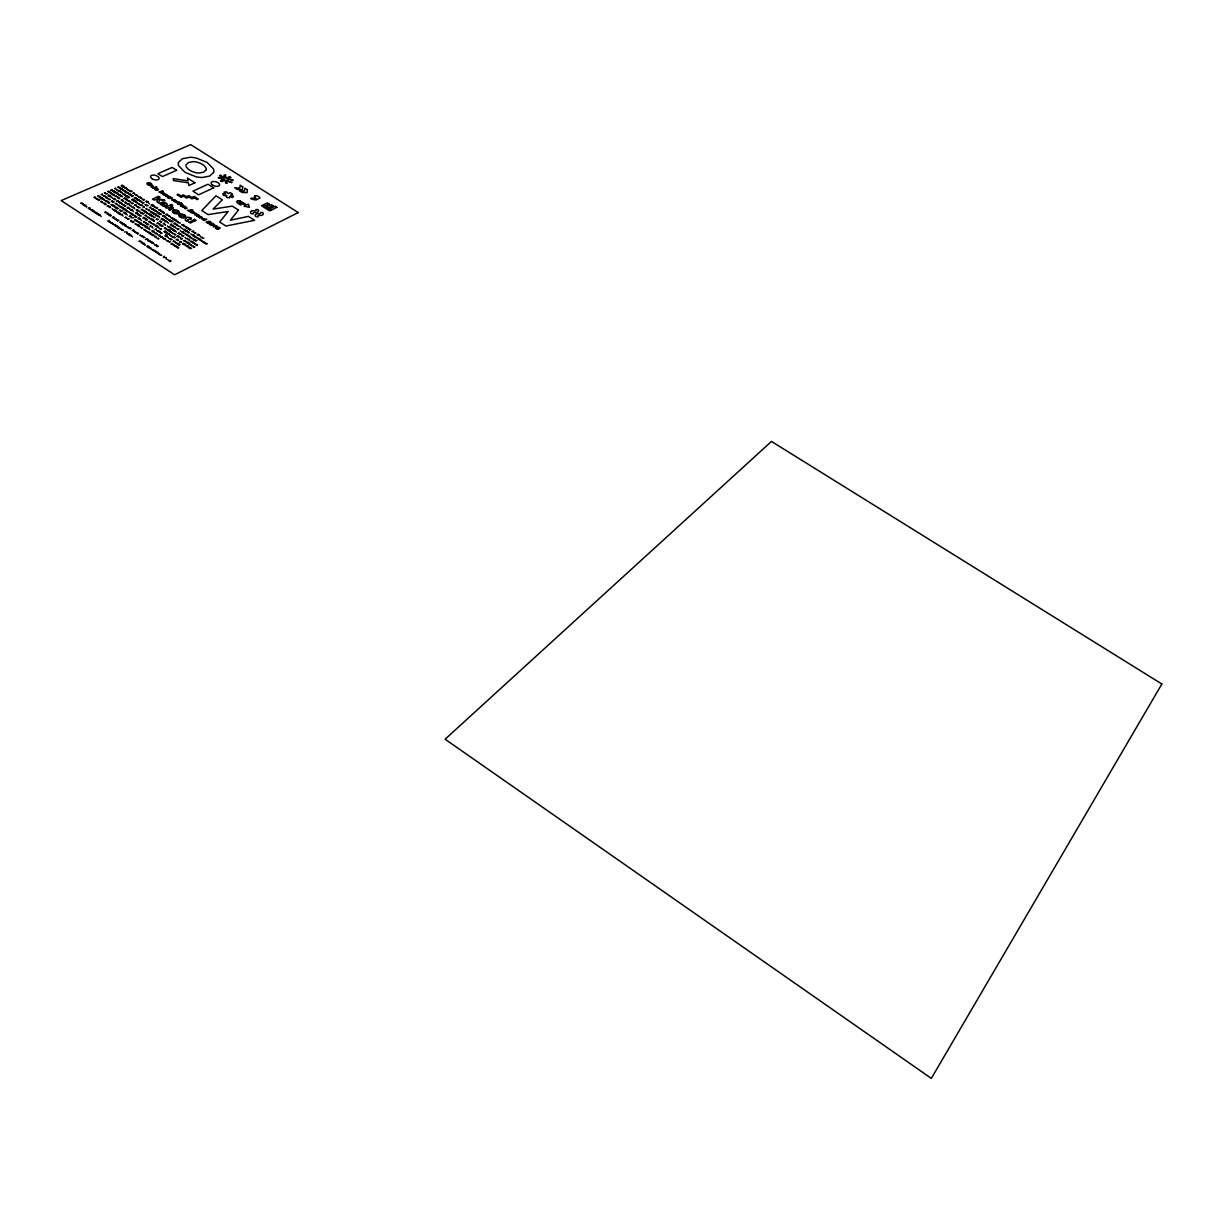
<?xml version="1.0" encoding="UTF-8"?>
<svg xmlns="http://www.w3.org/2000/svg" width="1223" height="1223" viewBox="0 0 1223 1223"><rect width="100%" height="100%" fill="white"/><g stroke="black" fill="none" stroke-linecap="round" stroke-linejoin="round"><path stroke-width="1.5" d="M165.212 232.523L164.524 231.453L166.527 231.774M132.818 200.557L132.145 199.517L134.133 199.853L132.925 199.639M122.315 186.569L121.673 185.544L123.645 185.865M114.182 210.539L114.35 209.5M171.465 243.591L172.458 244.233M179.032 245.196L179.964 244.646L179.169 244.539M169.997 261.646L170.945 261.095L170.15 260.973M151.851 231.132L152.982 231.59M151.209 233.731L150.276 233.119M112.21 194.105L113.189 194.732M97.748 199.425L98.711 200.068M113.097 217.984L114.06 217.465L113.265 217.342M210.769 224.436L213.138 224.222M89.05 208.843L90.028 208.323L89.218 208.2M164.708 193.784L162.904 192.133L160.794 193.081L163.607 193.081L162.414 194.136L163.102 194.579L164.432 193.968M174.476 245.166L172.993 244.753L174.155 245.334M123.477 201.015L121.994 200.603L123.141 201.168M175.837 223.947L174.889 223.32M149.848 233.287L150.918 233.899M129.821 235.015L130.815 235.657M139.453 200.45L138.428 199.853M123.538 224.283L124.471 224.956M147.372 224.665L147.861 223.84M128.277 197.637L128.782 196.842M117.072 208.705L117.591 207.895M176.8 201.535L176.616 200.908A2.37 1.223 15.2 0 0 176.112 200.557L174.537 200.22L176.036 201.061M192.011 238.103L190.574 237.659L191.736 238.225M182.915 225.659L183.633 224.558L181.554 224.787M167.78 218.81L166.343 218.397L167.52 218.932M153.808 249.92L153.272 250.746L154.801 250.562M172.703 217.969L172.183 218.749L173.666 218.581M156.07 232.874L155.535 233.669L157.048 233.501M157.905 215.661L157.37 216.44L158.868 216.272M187.165 246.327L188.235 246.954M152.692 212.298L152.156 213.062L153.655 212.909M182.762 243.469L183.756 244.111M181.784 231.804L182.777 232.446M181.738 235.443L182.731 236.07M131.09 209.683L129.638 209.271L130.815 209.806M140.645 197.285L140.11 198.05L141.608 197.912M133.093 206.901L132.543 207.681L134.056 207.528M129.546 190.528L128.125 190.115L129.286 190.65M129.409 200.878L128.858 201.642L130.372 201.489M114.824 224.497L114.259 225.292L115.788 225.124M153.242 231.453L152.34 230.795M118.86 205.021L118.31 205.8L119.823 205.647M147.586 239.57L146.577 238.974M144.757 218.214L145.889 218.489M186.936 208.063L185.101 206.381L183.007 207.36L185.82 207.344L184.658 208.414L185.346 208.858L186.66 208.246M127.803 196.613L126.902 195.97M99.002 199.945L98.1 199.288M124.394 198.34L125.434 198.936M145.797 218.672L143.947 218.642L144.757 218.321M167.857 195.802L166.038 194.151L163.928 195.099L166.741 195.099L165.564 196.154L166.252 196.597L167.582 195.986M111.431 189.947L112.47 190.543M155.825 207.665L156.972 208.185L155.825 207.665A6.161 3.18 15 0 1 156.192 207.482L157.553 207.803M199.762 216.349L199.502 215.569A2.37 1.223 15.6 0 0 199.104 215.309L197.453 215.003L199.028 215.829M191.552 245.089L190.054 244.722L191.231 245.257M186.737 245.67L185.254 245.257L186.416 245.838M173.834 240.686L173.177 241.405L175.393 241.695M184.474 225.567L183.832 226.255L186.018 226.561M160.014 254.308L158.501 253.895L159.693 254.491M172.458 232.722L170.975 232.324L172.137 232.89M150.597 225.613L149.925 226.316L152.141 226.607M184.077 243.943L183.098 243.316M188.48 246.801L187.364 246.22M144.146 221.424L143.473 222.127L145.69 222.418M181.814 238.791L180.851 238.164M183.083 232.278L182.196 231.636M128.277 233.624L126.779 233.211L127.941 233.792M151.805 212.053L150.337 211.64L151.484 212.221M178.359 229.221L177.411 228.609M138.658 206.855L137.985 207.543L140.186 207.849M147.998 213.23L146.531 212.833L147.677 213.398M175.118 230.78L174.094 230.184M171.862 228.67L170.838 228.074M146.439 204.96L144.956 204.593L146.118 205.112M164.295 256.28L163.316 257.289L166.328 257.61M127.513 218.397L126.015 218.03L127.192 218.565M170.624 224.589L171.617 225.231M162.873 237.629L161.91 237.002M127.712 211.105L126.214 210.692L127.375 211.258M169.859 220.446L170.838 221.088M160.962 214.346L159.938 213.75M161.619 218.764L162.598 219.391M146.607 227.447L147.586 228.089M180.866 203.186L181.967 203.339M123.722 193.891L122.254 193.494L123.385 194.06M157.905 222.51L156.926 223.473L159.892 223.794M146.271 212.114L145.323 211.503M105.912 193.295L104.414 192.928L105.591 193.463M135.08 216.257L136.059 216.899M136.793 210.004L137.771 210.631M125.373 225.475L126.305 226.163M116.919 220.048L117.912 220.69M181.906 203.492L180.882 203.201M126.565 196.108L127.528 196.735M119.64 213.582L120.557 214.254M105.79 211.61L104.765 212.573L107.777 212.894M105.484 197.071L106.462 197.698M182.365 228.349L183.098 229.144M157.14 234.097L157.905 234.908M139.758 211.747L140.507 212.542M107.471 198.172L108.205 198.952M102.319 194.824L103.053 195.619M139.422 226.041L138.627 226.423M194.319 232.309L192.898 231.866L194.044 232.431M145.292 244.783L143.825 244.325L145.017 244.921M110.911 215.691L110.131 216.058M171.786 217.77L170.364 217.327L171.51 217.893M190.146 229.618L189.244 228.976M192.271 234.923L193.249 235.565M180.515 238.317L181.493 238.959M146.76 230.964L145.308 230.52L146.485 231.101M188.908 229.114L189.886 229.756M187.868 232.08L188.846 232.706M173.819 230.306L174.813 230.948M177.075 228.747L178.054 229.389M171.113 220.966L170.135 220.323M171.877 225.093L170.899 224.466M170.563 228.197L171.556 228.839M121.215 229.068L119.732 228.67L120.924 229.205M140.156 204.577L138.749 204.103L139.881 204.715M146.225 239.127L147.295 239.739M131.09 235.535L130.173 234.862M159.663 213.872L160.641 214.499M120.985 210.509L119.533 210.142L120.71 210.631M128.476 200.679L127.054 200.236L128.201 200.801M138.031 210.509L137.068 209.882M126.581 226.026L125.602 225.384M118.845 194.442L117.423 193.998L118.57 194.564M118.188 220.568L117.209 219.926M144.971 211.64L146.026 212.252M120.848 214.132L119.869 213.49M138.153 199.976L139.208 200.587M125.648 198.829L124.67 198.202M121.092 188.953L122.055 189.58M112.669 190.452L111.843 189.794M147.738 240.365L148.426 240.411A3.088 1.636 14.7 0 0 148.946 240.686M184.979 237.338L185.728 238.164M168.162 237.537L168.942 238.347M165.885 239.784L166.649 240.595M180.255 230.627L180.989 231.422M154.037 244.034L154.817 244.86M180.668 227.249L181.401 228.059M115.482 225.903L116.216 225.995A3.103 1.636 14.3 0 0 116.689 226.224L116.72 226.24M156.131 237.186L156.896 237.996M158.822 227.768L159.571 228.579M156.147 229.741L156.911 230.551M126.535 214.239L127.284 215.034M202.483 241.283L201.107 240.809L202.269 241.374M176.647 242.98L175.286 242.46L176.433 243.071M152.753 249.721L151.377 249.202L152.539 249.828M170.914 235.55L169.554 235.03L170.7 235.642M172.611 236.651L171.251 236.131L172.397 236.742M193.463 235.458L192.668 234.755M102.319 202.208L103.053 203.018M172.672 244.141L171.877 243.423M115.818 188.984L116.521 189.764M160.977 236.543L159.617 236.024L160.763 236.635M178.344 225.689L176.968 225.215L178.13 225.781M182.946 235.978L182.013 235.305M189.061 232.615L188.128 231.942M178.573 222.219L177.197 221.776L178.359 222.311M126.03 213.704L125.296 214.04M165.548 224.726L164.157 224.283L165.334 224.818M151.453 186.37L150.949 186.813A2.079 1.055 14.9 0 0 151.316 187.058L152.967 187.257L152.478 186.278M141.272 235.657L139.865 235.168L141.042 235.749M151.392 222.907L150.032 222.387L151.178 222.999M161.619 237.124L162.552 237.797M164.279 213.001L162.888 212.557L164.065 213.092M135.799 232.095L134.392 231.606L135.57 232.187M174.599 223.442L175.531 224.099M128.277 227.203L126.871 226.759L128.063 227.295M136.349 224.268L134.958 223.794L136.12 224.359M162.812 219.299L161.879 218.642M147.815 227.998L146.882 227.325M177.61 203.171L179.674 202.208L177.411 201.994L177.32 203.721M113.77 224.298L112.394 223.778L113.54 224.39M138.428 203.538L137.052 203.064L138.199 203.629M137.679 206.687L136.303 206.213L137.45 206.779M136.288 216.807L135.356 216.135M124.685 224.864L123.905 224.145M122.713 204.333L121.352 203.844L122.499 204.409M121.062 206.932L119.655 206.488L120.832 207.023M126.168 195.619L124.822 195.099L125.938 195.711M127.88 189.519L126.55 189.015L127.666 189.611M105.759 200.694L104.383 200.205L105.53 200.786M91.389 209.699L89.998 209.225L91.159 209.79M86.818 206.718L85.457 206.198L86.588 206.809M106.676 197.606L105.774 196.949M113.403 194.64L112.638 193.953M104.077 199.594L103.236 198.921M122.269 189.504L121.429 188.816M141.272 242.643L142.189 243.209M102.304 198.447L101.54 197.759M102.931 199.028L103.848 199.685M101.173 197.881L102.075 198.539M204.409 242.964L204.99 243.01A3.042 1.605 15.7 0 0 205.571 243.301M193.234 243.071L193.937 243.178A3.058 1.605 15.5 0 0 194.411 243.408M188.678 247.505L189.32 247.581A3.073 1.62 15.4 0 0 189.855 247.856M193.968 239.876L194.656 239.968A3.042 1.605 15.5 0 0 195.13 240.212M167.796 259.582L168.56 260.407M179.766 241.741L180.469 241.833A3.058 1.62 15.3 0 0 180.943 242.078M174.614 245.838L175.21 245.884A3.073 1.636 15.2 0 0 175.791 246.175L175.822 246.19M186.752 235.213L187.394 235.29A3.042 1.605 15.4 0 0 187.914 235.55M200.068 236.131L200.801 236.941M176.938 236.207L177.641 236.314A3.058 1.605 15.2 0 0 178.115 236.543M185.85 227.356L186.446 227.402A3.027 1.575 15.4 0 0 187.012 227.692M178.191 233.333L178.879 233.44A3.042 1.605 15.3 0 0 179.353 233.669M190.773 233.776L191.507 234.571M172.03 229.358L172.672 229.435A3.042 1.59 15.2 0 0 173.207 229.695M165.992 232.813L166.588 232.859A3.058 1.605 15.1 0 0 167.169 233.15M157.553 231.04L158.241 231.132A3.073 1.605 14.9 0 0 158.715 231.376M151.346 234.464L152.049 234.571A3.073 1.62 14.8 0 0 152.523 234.801L152.554 234.816M172.076 225.72L172.703 225.796A3.042 1.59 15.2 0 0 173.238 226.056M175.638 231.3L176.372 232.11M82.904 204.593L83.821 205.143M173.421 219.33L174.002 219.376A3.027 1.575 15.2 0 0 174.583 219.666M163.179 219.972L163.867 220.064A3.042 1.59 15.1 0 0 164.341 220.308M144.559 226.331L145.155 226.377A3.073 1.605 14.7 0 0 145.736 226.668M167.658 222.479L168.392 223.289M140.186 223.488L140.783 223.534A3.073 1.605 14.7 0 0 141.364 223.824M145.445 223.198L146.103 223.259A3.058 1.605 14.8 0 0 146.622 223.534M131.702 236.054L132.466 236.865M152.248 227.218L153.013 228.028M153.395 213.643L154.083 213.75A3.042 1.575 14.9 0 0 154.557 213.979M150.398 215.37L151.102 215.462A3.042 1.575 14.9 0 0 151.576 215.707M139.881 226.622L140.63 227.432M158.944 216.853L159.678 217.663M138.123 214.759L138.734 214.805A3.058 1.59 14.7 0 0 139.3 215.095M141.104 213.001L141.746 213.077A3.042 1.59 14.7 0 0 142.265 213.337M152.187 209.24L152.829 209.316A3.027 1.575 14.9 0 0 153.349 209.576M140.828 219.804L141.593 220.614M150.765 207.941L151.484 208.736M139.575 201.092L140.217 201.168A3.027 1.559 14.7 0 0 140.706 201.413M148.656 202.972L149.374 203.767M133.582 200.847L134.285 200.954A3.027 1.559 14.6 0 0 134.744 201.184M115.038 210.876L115.742 210.983A3.073 1.59 14.3 0 0 116.216 211.212M134.133 208.109L134.882 208.904M122.361 215.233L123.11 216.043M113.418 206.106L114.014 206.152A3.073 1.59 14.3 0 0 114.595 206.442M124.7 202.391L125.403 202.483A3.042 1.575 14.5 0 0 125.862 202.728M130.983 206.076L131.732 206.87M83.5 204.348L84.387 204.7M107.303 205.846L107.96 205.923A3.073 1.59 14.2 0 0 108.48 206.183M116.858 200.969L117.469 201.015A3.058 1.575 14.4 0 0 118.035 201.306M130.433 195.191L131.029 195.252A3.027 1.559 14.6 0 0 131.564 195.527M112.134 208.598L112.883 209.393M137.572 195.818L138.291 196.613M125.098 191.751L125.694 191.797A3.027 1.544 14.5 0 0 126.229 192.072M116.751 204.18L117.5 204.975M103.68 196.093L104.322 196.169A3.058 1.575 14.2 0 0 104.842 196.429M113.663 191.598L114.259 191.644A3.042 1.559 14.3 0 0 114.794 191.919M123.095 186.859L123.783 186.951A3.012 1.544 14.5 0 0 124.211 187.18M94.171 197.316L94.874 197.423A3.073 1.59 14 0 0 95.348 197.652M111.752 197.27L112.485 198.065M114.136 195.16L114.87 195.955M190.36 248.819L191.766 248.116M196.857 245.624L197.637 245.074L196.628 244.738M169.141 261.095L170.578 260.377M206.076 244.248L207.467 243.576M193.265 243.301L194.686 243.362L193.983 242.796M191.644 245.945L193.341 245.991M194.916 244.371L195.909 243.881M190.131 247.795L188.709 247.749M195.97 245.059L196.964 244.569M202.59 242.001L203.584 241.527M184.214 244.845L185.621 244.141M190.895 241.772L191.889 241.283M188.021 243.606L189.427 242.918M193.983 240.105L195.405 240.151M201.459 237.629L202.437 237.14M189.03 244.248L190.039 243.759M192.301 242.536L193.54 241.925M195.634 241.16L197.025 240.488M199.12 239.616L200.358 239.005M202.514 238.302L203.966 238.133M186.783 246.511L188.204 245.808M200.037 240.35L201.031 239.861M184.245 241.16L185.865 241.13M178.176 244.646L179.598 243.958M188.266 239.922L189.504 239.326M194.64 236.865L195.634 236.375M197.958 235.382L199.349 234.694M192.164 238.913L193.83 238.959M160.06 255.164L161.772 255.21M176.234 247.107L177.656 246.419M186.003 242.292L187.012 241.802M184.398 243.82L182.319 244.034M187.012 242.949L188.418 242.261M181.142 239.142L182.548 238.454M194.472 233.119L195.466 232.645M173.1 243.927L170.975 244.126M188.541 236.436L189.779 235.84M156.437 252.657L157.721 252.03M186.309 238.806L187.318 238.332M189.504 237.201L190.498 236.727M192.898 235.749L194.289 235.061M157.461 253.467L158.501 252.978M176.892 243.805L177.916 243.316M183.435 240.625L185.055 240.61M179.796 241.971L181.218 242.016M197.056 234.648L198.279 234.036M178.558 237.476L179.567 236.987M189.473 232.416L187.348 232.538M191.736 231.361L193.402 230.857M169.217 242.414L170.486 241.802M182.38 236.268L183.786 235.58M176.143 239.601L177.152 239.112M186.783 235.443L188.189 235.489M148.472 247.612L149.237 247.245M185.009 230.658L186.003 230.169M149.374 248.208L150.414 247.703M179.628 233.624L178.191 233.547M155.428 245.563L156.452 245.059M182.426 232.63L183.832 231.942M169.554 239.035L170.563 238.561M172.978 237.4L174.232 236.803M185.865 231.208L186.859 230.734M150.276 248.789L151.041 248.422M179.796 234.602L180.805 234.113M189.534 229.939L190.926 229.267M167.215 241.252L168.224 240.763M170.608 239.739L171.617 239.249M174.293 237.95L175.348 237.445M176.938 236.421L178.39 236.498M183.526 233.303L185.162 233.257M151.866 243.239L152.89 242.735M165.992 236.742L167.413 236.054M172.55 233.578L174.232 233.608M162.965 238.5L164.616 238.485M146.668 246.434L148.121 245.731M163.79 239.035L165.411 239.005M204.944 219.345L206.809 219.223L204.134 220.507M147.586 247.031L148.625 246.542M183.74 229.832L184.734 229.358M187.516 228.64L188.51 228.166M178.527 226.469L180.194 226.484M198.539 216.96L199.563 216.471M142.739 243.866L144.192 243.178M168.896 231.223L170.318 230.536M172.061 229.588L173.483 229.634M149.435 241.665L150.475 241.16M165.992 233.012L167.444 233.089M169.905 231.866L170.914 231.392M160.763 237.522L162.2 236.834M167.612 234.082L169.034 233.394M177.702 229.572L179.108 228.9M150.903 242.46L152.187 241.833M164.769 235.947L166.206 235.259M175.439 230.658L173.345 230.826M151.362 234.694L152.799 234.755L152.095 234.189M168.621 227.371L169.63 226.882M159.219 232.339L160.228 231.85M178.818 223.029L180.469 223.045M152.967 235.733L153.991 235.259M173.513 225.995L172.061 225.919M175.944 224.787L176.938 224.313M145.415 239.494L146.974 238.959M160.442 233.134L161.451 232.645M166.894 229.924L167.903 229.435M163.974 231.713L165.395 231.04M154.786 236.926L155.81 236.436M167.903 230.566L169.309 229.893M172.183 228.548L170.089 228.716M158.501 235.596L159.938 234.923M152.615 231.774L154.052 231.101M142.449 235.932L141.654 236.559L143.336 236.513M149.053 233.654L150.505 232.966M176.143 221.302L177.136 220.828M170.242 224.757L171.663 224.084M143.351 237.69L144.375 237.201M164.325 228.258L165.334 227.784M173.773 223.824L175.179 223.152M159.005 231.315L157.538 231.239M165.136 228.793L166.756 228.777M165.579 221.745L167.199 221.73M168.698 220.125L169.707 219.651M159.235 224.956L160.244 224.482M156.208 226.683L157.217 226.209M163.194 223.702L164.448 223.121M146.928 231.82L148.595 231.82M160.412 225.567L161.665 224.971M157.477 227.509L158.501 227.035M171.48 220.797L169.386 220.966M147.754 232.355L149.389 232.339M154.801 229.481L156.238 228.808M161.314 226.301L162.735 225.643M171.296 221.791L172.703 221.134M175.195 220.537L176.433 219.957M151.744 223.748L153.379 223.717M163.225 219.116L161.146 219.269M146.21 227.616L147.662 226.943M159.372 221.378L160.381 220.904M136.013 232.92L137.052 232.431M153.349 224.833L154.373 224.359M131.472 235.366L129.302 235.519M163.225 220.216L164.616 220.247M136.838 233.44L138.489 233.425M148.014 228.793L149.451 228.105M137.664 233.99L138.428 233.624M164.769 221.225L165.778 220.752M155.29 225.949L156.559 225.353M131.992 230.306L133.72 229.786M142.755 225.368L143.779 224.894M145.445 223.396L146.898 223.473M165.686 214.545L167.092 213.903M156.116 219.269L157.125 218.795M163.286 216.624L164.708 215.967M166.725 215.217L168.392 215.248M133.093 231.009L134.133 230.52M157.232 219.85L158.486 219.253M141.195 228.089L142.22 227.616M128.4 234.526L129.455 234.036M146.011 226.607L144.559 226.53M165.074 217.77L166.068 217.312M168.529 216.379L169.523 215.921M156.116 215.615L157.125 215.156M136.747 225.047L138.031 224.451M149.512 218.611L151.178 218.611M161.283 214.224L159.189 214.377M129.959 228.823L131.258 228.212M153.976 217.74L155.245 217.159M124.394 231.911L127.085 232.018M137.74 225.858L139.193 225.17M151.102 219.697L152.523 219.024M141.837 224.787L142.877 224.298M152.263 220.308L153.532 219.712M162.399 215.905L163.653 215.309M149.466 214.82L150.735 214.239M142.816 218.015L143.595 217.266M136.701 221.439L137.725 220.966M156.85 212.466L157.843 211.992M153.41 213.872L154.832 213.933M150.429 215.584L151.851 215.645L151.148 215.095M121.367 229.939L123.08 229.955M157.736 213.031L158.745 212.573M155.153 214.866L156.422 214.27M122.254 230.505L123.019 230.153M152.004 216.609L153.013 216.15M161.849 212.068L163.255 211.426M128.507 228.028L129.546 227.539M139.346 223.014L140.63 222.418M171.006 208.292L168.545 209.439L169.936 210.325L173.299 208.369A2.14 1.101 15.2 0 0 173.085 207.696L172.367 207.084A2.461 1.269 15.2 0 0 170.517 206.397L172.856 205.326L171.48 204.44L165.243 207.314L166.634 208.216L170.792 207.222M139.682 215.982L141.364 215.997M153.624 209.53L152.202 209.469M122.667 224.68L124.135 223.992M153.823 210.509L154.832 210.05M137.817 218.306L139.101 217.725M148.09 214.071L149.099 213.612M131.687 221.913L133.139 221.241M144.956 215.707L145.965 215.248M155.046 211.289L156.04 210.83M118.463 228.258L119.716 227.677M138.719 219.039L140.156 218.382M175.531 202.192L176.555 201.703M124.517 225.873L125.984 225.2M132.696 222.571L134.148 221.898M136.089 220.752L136.854 220.4M136.273 213.765L137.71 213.108M142.938 210.753L144.559 210.738M133.093 215.386L134.775 215.416M131.503 216.471L129.195 216.502L130.311 215.691M146.607 209.485L148.289 209.515M127.635 219.284L128.675 218.81M131.014 217.755L133.689 217.877M144.176 211.992L145.613 211.334M154.45 207.298L155.245 206.58M121.383 223.075L122.162 222.724M148.411 210.646L149.42 210.173M138.168 215.003L139.575 215.034M136.716 216.609L134.591 216.777M116.98 226.179L115.497 226.102M121.994 223.778L123.034 223.289M142.862 214.208L144.131 213.628M115.849 219.773L116.613 219.421M146.47 205.754L147.479 205.296M110.467 222.815L112.18 222.846M138.413 210.356L136.319 210.539M111.339 223.396L112.119 223.029M141.241 209.653L142.25 209.179M117.53 220.874L119.013 220.201M124.822 217.449L125.908 216.96M138.214 211.35L139.697 211.182M135.371 213.031L136.655 212.45M132.145 214.774L133.169 214.3M142.128 210.234L143.764 210.203M145.629 208.843L146.638 208.384M149.435 207.681L150.857 207.023M123.462 212.71L124.761 212.114M146.561 202.208L147.983 201.566M140.446 205.342L141.715 204.776M107.731 221.042L109.214 220.369M121.016 214.973L122.468 214.315M124.41 213.475L125.862 212.802M127.819 211.976L129.516 212.007M131.167 210.463L132.191 209.989M113.922 218.52L114.962 218.046M141.746 205.877L142.801 205.403M108.74 221.699L110.452 221.715M114.962 219.207L116.674 219.238M109.611 222.265L110.391 221.913M129.623 213.138L130.662 212.68M109.244 215.477L110.712 214.805M116.628 212.129L118.279 212.099M127.039 207.788L128.063 207.314M139.59 201.321L140.997 201.382M124.242 209.515L125.541 208.934M117.439 212.649L119.09 212.649M121.092 211.304L122.804 210.815M127.849 208.307L129.485 208.292M134.469 205.265L135.891 204.623M118.249 213.184L119.028 212.833M125.143 210.234L126.183 209.775M118.784 213.964L120.236 213.306M145.675 201.489L146.928 200.924M142.877 203.293L144.131 202.728M112.256 217.434L113.724 216.777M136.854 199.548L137.649 198.997L136.043 199.028M127.834 204.638L129.286 203.981M133.597 201.076L135.019 201.138M137.373 200.312L138.795 199.67M107.165 214.132L108.22 213.658M121.276 207.727L122.728 207.069M135.172 202.085L136.594 201.443M108.343 214.744L109.642 214.147M122.438 208.185L123.217 207.849M123.049 208.873L124.073 208.414M129.653 205.8L130.678 205.342M96.846 213.628L97.626 213.276M120.053 203.263L121.092 202.789M97.443 214.331L98.497 213.857M134.27 197.881L135.279 197.423M98.329 214.912L99.384 214.438M115.008 207.36L116.705 207.39M131.595 199.777L133.017 199.135M126.152 202.666L124.746 202.636M135.249 198.508L136.257 198.065M138.918 197.27L139.926 196.811M99.201 215.477L99.996 215.126M115.879 207.925L116.644 207.574M93.208 211.564L94.003 211.227M123.599 198.676L125.036 198.034M128.17 196.46L126.122 196.658M94.095 212.145L95.761 212.114M110.88 204.684L112.531 204.669M121.031 200.068L122.315 199.502M131.87 195.481L130.509 195.466M108.755 206.137L107.288 206.045M94.905 212.68L96.571 212.664M111.69 205.204L113.326 205.204M115.191 203.782L116.231 203.324M132.069 196.46L133.49 195.818M108.847 207.069L109.887 206.595M125.77 199.639L126.795 199.181M95.715 213.199L96.51 212.848M112.501 205.724L113.265 205.388M109.718 207.635L110.483 207.283M191.4 241.527L192.363 241.588M166.053 258.45L166.832 259.291M103.772 203.629L105.071 203.049M120.221 196.047L121.841 196.032M123.783 194.717L125.22 194.09M107.303 202.208L108.602 201.627M117.332 197.683L118.616 197.117M131.136 191.812L132.191 191.338M121.016 196.567L122.636 196.567M111.232 201.214L112.271 200.74M91.587 210.509L92.658 210.035M128.583 194.06L129.852 193.494M112.21 201.856L113.25 201.382M92.398 211.044L94.064 211.029M129.47 194.778L130.479 194.319M113.082 202.407L113.846 202.07M132.925 193.417L133.934 192.959M177.411 243.56L178.375 243.622M120.389 192.531L121.398 192.072M124.119 191.185L125.403 190.62M88.209 208.307L89.692 207.635M108.801 199.639L109.841 199.181M115.421 196.582L116.445 196.123M119.013 195.267L120.037 194.824M126.535 192.026L125.082 191.95M105.927 201.459L106.967 201M113.082 198.738L114.58 198.569M129.837 191.277L131.106 190.712M126.672 192.974L127.681 192.515M194.977 232.874L195.925 232.951M189.504 240.274L190.238 241.084M100.301 198.248L101.769 197.606M120.695 189.122L122.147 188.48M105.132 196.383L103.665 196.292M111.018 193.738L112.042 193.28M84.341 205.785L85.839 205.128M108.327 195.359L109.092 195.023M124.7 188.113L126.137 187.471M98.344 200.251L99.812 199.594M115.421 192.791L116.689 192.225M118.677 191.43L120.114 190.788M108.923 196.032L109.963 195.573M102.075 199.395L103.542 198.753M106.095 197.881L107.548 197.224M112.822 194.9L114.274 194.258M116.338 193.54L118.035 193.066M155.948 245.303L156.926 245.364M171.128 239.479L172.091 239.555M101.02 194.595L102.487 193.953M110.62 190.284L112.073 189.641M114.58 188.632L115.864 188.082M121.108 185.789L122.529 185.162M99.185 196.781L99.965 196.444M120.083 187.608L119.288 188.159L120.297 188.449M95.761 198.569L97.458 198.6M105.958 194.121L107.67 193.647M109.306 192.485L110.59 191.919M112.73 191.216L114.182 190.574M99.155 197.041L100.821 197.01M119.915 188.617L120.939 188.159M96.617 199.12L97.397 198.783M110.422 193.051L111.186 192.714M184.245 229.588L185.208 229.649M188.021 228.395L188.969 228.456M149.97 241.405L150.949 241.466M159.739 232.095L160.702 232.156M208.613 221.745L209.867 222.265L207.711 222.051A2.217 1.147 15.7 0 0 206.076 222.173C212.909 225.919 204.577 221.256 208.98 222.831A1.59 0.826 15.8 0 0 210.646 222.8A1.59 0.826 15.8 0 0 210.539 221.776M143.871 237.43L144.849 237.507M175.531 227.57L176.265 228.38M156.727 226.438L157.691 226.515M203.217 241.695L204.272 242.047M167.306 225.903L168.04 226.714M153.945 232.034L154.71 232.844M133.628 230.765L134.591 230.826M141.715 227.845L142.694 227.921M165.579 217.541L166.542 217.602M128.935 234.266L129.913 234.342M149.298 229.022L150.062 229.832M186.951 238.5L187.99 238.852M194.885 236.727L193.983 236.391M194.029 246.587L194.9 246.954M129.042 227.784L130.02 227.845M177.901 247.291L178.772 247.657M164.967 227.967L165.976 228.258M180.423 234.296L181.463 234.617M150.032 247.887L151.102 248.238M167.857 240.946L168.912 241.298M179.2 237.17L180.24 237.491M154.343 210.28L155.306 210.356M148.61 213.842L149.558 213.903M145.476 215.477L146.439 215.538M152.508 242.918L153.578 243.27M148.243 246.725L149.313 247.077M186.492 230.902L187.532 231.223M177.748 239.739L178.619 240.105M128.17 219.039L129.149 219.116M146.5 216.119L147.264 216.914M136.67 232.615L137.679 232.905M165.411 220.92L166.404 221.225M207.971 221.287L209.974 221.546A2.14 1.116 15.7 0 1 210.387 221.822M157.339 245.869L158.21 246.236M197.239 215.829L198.462 216.242L197.178 216.028M153.609 235.428L154.648 235.749M161.084 232.829L162.124 233.15M174.935 234.22L175.791 234.587M131.702 210.218L132.665 210.295M152.004 204.593L153.074 204.96M169.248 227.065L170.287 227.386M158.134 238.179L158.99 238.546M132.726 210.86L133.475 211.655M174.323 226.5L175.179 226.867M141.868 242.368L142.739 242.75M153.991 224.543L155.031 224.864M169.034 219.957L168.055 219.651M160.794 228.762L161.65 229.114M115.726 203.553L116.689 203.614M126.29 199.41L127.253 199.487M120.588 203.018L121.551 203.094M141.639 198.447L142.357 199.227M100.454 215.676L101.203 216.486M143.397 225.078L144.436 225.399M169.156 216.089L170.18 216.41M133.445 193.173L134.392 193.249M130.448 202.07L131.182 202.865M152.646 216.318L153.67 216.639M160.977 221.516L161.833 221.883M194.35 247.428L193.433 247.031M119.533 195.038L120.496 195.114M109.321 199.395L110.299 199.471M106.462 201.229L107.425 201.306M134.454 193.815L135.172 194.595M158.379 212.741L159.403 213.062M137.052 221.287L136.059 220.966M153.731 220.507L154.587 220.874M127.696 207.497L128.675 207.757M149.053 210.356L150.077 210.677M174.232 201.061L175.47 201.474L174.186 201.245M122.254 223.641L121.322 223.274M155.673 210.998L156.712 211.319M178.206 248.131L177.304 247.749M135.891 198.233L136.869 198.493M160.993 210.631L161.833 210.998M148.518 217.128L149.374 217.495M138.367 221.608L139.223 221.974M147.096 205.464L148.136 205.785M135.111 219.498L135.967 219.865M117.851 226.714L118.723 227.081M178.054 240.579L177.182 240.228M92.26 210.218L93.269 210.494M120.404 221.822L121.26 222.189M157.629 246.71L156.727 246.343M123.385 208.72L122.392 208.384M143.595 206.641L144.452 207.008M131.289 213.322L132.145 213.689M175.241 235.061L174.323 234.648M97.794 214.163L96.77 213.826M99.002 214.606L100.057 214.927M158.424 239.02L157.507 238.607M109.504 206.779L110.544 207.1M125.021 205.586L125.877 205.938M132.405 203.049L133.246 203.4M143.534 199.38L144.36 199.716M174.629 227.325L173.742 226.958M198.661 235.03L199.624 235.397M112.868 201.566L113.907 201.887M123.569 204.638L124.425 204.99M161.084 229.588L160.198 229.205M121.031 192.24L122.055 192.561M116.063 196.307L117.102 196.613M127.314 192.684L128.339 193.005M111.354 193.586L110.36 193.249M109.26 195.879L108.281 195.573M114.916 199.028L115.772 199.395M118.891 197.943L119.732 198.279M105.346 203.889L106.202 204.256M108.878 202.483L109.734 202.835M161.298 222.326L160.366 221.944M168.331 233.731L169.309 234.097M166.71 236.391L167.689 236.758M101.188 201.184L102.044 201.55M154.022 221.317L153.165 220.981M123.126 189.81L123.951 190.131M110.574 196.215L111.415 196.551M148.809 217.939L147.907 217.541M138.642 222.433L137.756 222.066M118.371 186.737L119.197 187.073M108.358 191.124L109.183 191.461M98.222 195.558L99.063 195.894M135.386 220.323L134.515 219.987M118.065 227.554L117.225 227.172M161.283 211.441L160.381 211.044M172 221.455L172.978 221.822M162.032 225.965L163.011 226.331M120.68 222.647L119.808 222.311M131.58 214.147L130.739 213.826M164.004 216.303L164.967 216.654M143.886 207.451L143.015 207.115M138.474 225.506L139.453 225.873M139.437 218.703L140.416 219.07M123.844 205.449L122.957 205.067M125.312 206.397L124.425 206.014M132.619 203.859L131.839 203.538M143.855 200.175L142.923 199.792M136.991 213.429L137.97 213.796M115.191 199.838L114.305 199.471M119.166 198.753L118.279 198.386M105.621 204.7L104.75 204.363M109.076 203.308L108.251 202.896M125.143 213.138L126.122 213.505M101.448 201.994L100.561 201.627M135.187 204.944L136.15 205.296M109.978 215.141L110.972 215.508M147.28 201.887L148.243 202.254M123.401 190.605L122.499 190.207M110.85 197.025L109.963 196.643M128.568 204.302L129.546 204.669M135.891 201.764L136.854 202.116M196.582 237.874L195.695 237.293L197.163 237.445M118.631 187.532L117.76 187.165M108.648 191.904L107.731 191.552M98.513 196.353L97.672 196.093M186.278 234.755L185.269 234.204L186.737 234.357M125.419 187.792L126.382 188.143M119.395 191.109L120.374 191.461M144.666 230.016L143.687 229.45L145.185 229.603M149.466 221.99L148.503 221.424L149.97 221.577M142.158 202.728L141.287 202.162L142.739 202.284M127.33 203.981L126.412 203.385L127.834 203.553M119.533 202.59L118.585 202.04L120.053 202.177M136.777 195.573L135.86 194.992L137.266 195.16M118.203 190.773L117.225 190.222L118.677 190.36M152.661 205.235L150.964 205.005L151.927 205.663M180.377 213.949L179.001 214.591A3.47 1.804 15.3 0 0 179.521 216.609A3.959 2.049 15.3 0 0 180.331 217.159L180.637 217.327A3.486 1.804 15.3 0 0 184.459 217.862L185.544 217.266A3.455 1.789 15.3 0 0 185.025 215.263A3.959 2.064 15.3 0 0 183.909 214.545M174.079 209.897L172.703 210.539A3.486 1.804 15.2 0 0 173.33 212.634M155.275 251.097L156.131 251.479M175.286 245.563L176.143 245.961M148.457 240.075L149.313 240.457M158.241 230.78L159.066 231.162M145.247 226.072L146.087 226.454M140.874 223.228L141.7 223.58M146.133 222.938L146.959 223.289M130.739 220.369L131.564 220.721M116.216 225.628L117.056 226.01M138.826 214.499L139.636 214.851M115.742 210.631L116.567 210.983M114.121 205.861L114.931 206.213M117.561 200.725L118.371 201.076M125.388 202.131L126.214 202.483M108.006 205.602L108.832 205.953M114.366 191.354L115.176 191.705M94.89 197.071L95.7 197.423M104.383 195.848L105.193 196.2M148.824 224.482L146.546 224.589M118.555 208.537L116.277 208.644M205.097 242.689L205.907 243.071M189.382 247.245L190.192 247.627M198.034 238.118L198.829 238.516M180.484 241.466L181.294 241.848M194.671 239.601L195.466 239.983M129.73 197.469L127.482 197.576M177.656 235.947L178.466 236.329M187.455 234.938L188.266 235.336M166.71 232.553L167.52 232.936M178.894 233.073L179.705 233.455M186.553 227.081L187.348 227.447M172.749 229.098L173.544 229.481M172.779 225.46L173.559 225.812M163.882 219.712L164.662 220.064M174.125 219.07L174.904 219.421M154.098 213.398L154.893 213.75M152.89 208.98L153.685 209.347M141.822 212.741L142.602 213.108M134.301 200.603L135.08 200.954M140.278 200.847L141.058 201.199M131.151 194.946L131.931 195.298M125.816 191.491L126.596 191.858M123.798 186.615L124.578 186.966M259.276 213.735L258.145 213.765A5.488 2.813 16.6 0 0 256.02 214.163A4.556 2.339 16.6 0 0 255.5 216.395L257.915 216.792M203.278 220.14L201.871 218.688L204.929 219.223M197.774 216.593L196.353 215.493L198.661 215.982M174.767 201.81L173.36 200.725L175.669 201.214M113.219 209.913L115.13 210.004M155.489 251.907L155.29 251.464A3.103 1.651 14.8 0 0 155.764 251.709L155.795 251.724M205.326 243.484L204.409 243.163M148.671 240.87L147.784 240.579M175.546 246.373L174.583 246.022M198.141 238.913L197.927 238.439A3.042 1.59 15.6 0 0 198.493 238.73M140.997 224.008L140.156 223.671M186.66 227.86L185.835 227.524M174.308 219.85L173.421 219.529M130.937 221.149L130.647 220.675A3.073 1.605 14.5 0 0 131.213 220.966M115.925 211.396L115.054 211.105M141.99 213.521L141.119 213.23M117.668 201.489L116.965 201.26M114.305 206.626L113.403 206.305M95.088 197.836L94.217 197.56M123.997 187.364L123.11 187.073M114.58 192.118L113.708 191.843M240.121 200.969L246.863 204.914L248.361 204.195L249.431 207.268L244.065 206.274L245.594 205.54L240.228 202.177L239.081 202.682A1.987 1.009 16.3 0 0 239.479 202.987L241.65 204.363L240.381 204.975L236.972 202.468A2.996 1.529 16.3 0 1 237.079 201.229L237.247 201.122A3.333 1.697 16.3 0 1 237.874 200.862M164.967 202.452L165.747 202.819A4.77 2.461 15.1 0 1 166.527 203.354L167.123 204.012A2.186 1.131 15.1 0 1 167.169 204.684L164.524 206.106A7.017 3.623 15.1 0 0 163.943 206.442L162.644 205.647M164.967 203.339L162.414 202.208A2.507 1.284 15.1 0 1 164.952 202.468M202.04 217.862L199.15 217.725L201.214 216.731L202.636 217.618M218.244 227.952L217.434 227.616L219.039 227.921A1.911 0.994 15.9 0 1 219.483 228.304L220.186 228.227A1.926 0.994 15.9 0 0 219.574 227.723L218.703 227.279A2.247 1.177 15.9 0 0 217.128 227.019L216.486 227.126A3.455 1.804 15.9 0 0 215.967 227.356L215.63 227.707A1.758 0.917 15.9 0 0 216.104 228.686A1.697 0.887 15.9 0 0 218.458 229.236M182.212 224.711L183.129 225.322M165.579 234.862L166.817 235.672M187.302 220.446L189.076 219.085L191.109 219.269L190.069 218.611L191.323 218.015L187.761 217.113L185.254 219.544A1.789 0.933 15.4 0 0 185.376 220.201L186.064 220.797A2.721 1.406 15.4 0 0 186.951 221.256L187.899 220.797A2.538 1.315 15.4 0 1 187.364 220.492M165.273 203.538L162.002 202.88A1.85 0.963 15 0 0 160.779 202.865A2.186 1.131 15 0 0 160.366 203.033A2.033 1.055 15 0 0 160.351 204.165L160.61 204.424M218.489 228.12L218.688 229.037A1.819 0.948 15.9 0 1 218.397 229.205M153.624 186.125L151.759 185.667L152.172 186.722M210.799 224.619L211.793 225.093A2.415 1.254 15.8 0 0 213.138 224.405M180.194 214.025A3.47 1.804 15.3 0 1 183.74 214.637M177.61 210.494A3.959 2.049 15.2 0 1 178.711 211.197A3.455 1.789 15.2 0 1 179.246 213.215L178.13 213.796A3.486 1.804 15.2 0 1 174.308 213.261L174.018 213.092A3.959 2.049 15.2 0 1 173.207 212.542M174.247 209.989A3.455 1.789 15.2 0 1 177.778 210.601M162.735 205.586A4.449 2.293 15.1 0 1 163.118 205.372A2.415 1.238 15 0 1 160.656 204.424M209.959 224.145A3.165 1.651 15.8 0 1 211.839 223.274A2.186 1.147 15.8 0 1 213.796 224.635A2.186 1.147 15.8 0 1 211.976 225.46A2.186 1.147 15.8 0 1 209.607 224.115M254.843 195.955A2.798 1.422 16.5 0 1 258.282 196.368A3.516 1.789 16.5 0 1 259.077 196.827L259.307 197.025A2.874 1.468 16.5 0 1 259.949 197.943L256.295 199.884A6.344 3.226 16.5 0 1 251.464 198.875L250.654 198.478L252.366 198.08A4.051 2.049 16.5 0 0 254.292 198.569L255.133 198.6A2.95 1.498 16.5 0 0 256.096 198.401L254.751 197.606A2.553 1.299 16.5 0 1 254.598 196.169A3.012 1.529 16.5 0 1 254.873 195.986M237.812 200.878A2.996 1.529 16.3 0 1 240.044 201M251.357 211.197A4.586 2.354 16.5 0 0 250.99 213.628L253.268 213.842A2.538 1.299 16.5 0 1 254.537 212.466L255.683 212.466A5.687 2.905 16.5 0 0 257.778 212.038A4.571 2.339 16.5 0 0 258.114 209.668L255.867 209.469A2.492 1.284 16.5 0 1 254.674 210.83L253.497 210.815A5.488 2.813 16.5 0 0 251.388 211.212M259.307 213.78A2.477 1.269 16.5 0 0 260.545 212.42L262.792 212.588A4.602 2.354 16.6 0 1 262.441 215.049A5.366 2.752 16.5 0 1 260.331 215.416L259.2 215.462A2.507 1.284 16.6 0 0 257.793 216.777M80.871 203.293L83.133 203.568L80.886 203.232M226.576 195.649L226.484 197.331L229.496 198.004L229.618 196.383L232.553 197.56L233.532 196.246L230.643 195.069L232.599 194.136L230.184 192.607L228.227 193.524L226.515 191.782L224.023 192.133L225.72 193.891L222.754 193.723L223.549 195.451L226.576 195.649M150.933 184.337C146.836 186.706 148.121 180.821 150.933 184.413M190.956 222.708L188.816 222.25L190.956 222.708M247.398 189.794L247.092 192.668L241.94 192.393L239.356 190.757L244.508 191.048L244.829 188.174L247.398 189.794M152.768 206.045L153.838 206.488A3.058 1.575 14.9 0 0 154.388 206.259L153.701 205.54A3.058 1.575 14.9 0 0 152.982 205.816L152.768 206.045M242.72 186.829L242.414 189.703L237.247 189.427L234.663 187.792L239.83 188.082L240.151 185.208L242.72 186.829M145.72 219.712L146.806 220.171A3.088 1.605 14.7 0 0 147.372 219.926L146.592 219.223A3.088 1.605 14.8 0 0 145.95 219.483L145.736 219.666M161.772 204.012L164.402 204.669L161.772 204.012M182.946 205.709L181.157 205.403L182.946 205.709M170.18 197.514L168.392 197.209L170.18 197.514M157.446 189.336L155.657 189.03L157.446 189.382M159.311 199.685L158.791 203.156L156.987 201.994L157.4 199.456L153.945 200.037L152.508 199.104L158.638 196.322L160.06 197.255L157.293 198.508L164.876 200.343L159.311 199.685M204.379 219.467L202.605 219.177L204.379 219.467M216.425 228.089L217.939 228.533L216.425 228.089M158.47 209.622L160.656 209.943L158.501 209.576M139.193 241.267L141.44 241.588L139.193 241.267M206.121 169.936L203.706 172.137L199.227 173.039A9.127 4.571 15.7 0 1 195.481 172.611L191.965 171.419A10.824 5.412 15.7 0 1 187.853 168.805L186.278 166.756A9.111 4.556 15.6 0 1 186.11 164.708L188.571 162.521L193.051 161.65A9.188 4.586 15.7 0 1 196.796 162.078L200.297 163.255A10.655 5.32 15.7 0 1 204.898 166.359L205.953 167.887A9.188 4.602 15.7 0 1 206.121 169.936M213.597 172.443L209.76 176.02L202.559 177.457A16.923 8.469 15.7 0 1 195.986 176.769L184.979 172.321L178.696 165.778A16.908 8.454 15.6 0 1 178.573 162.216L182.487 158.7L189.733 157.308A16.893 8.439 15.7 0 1 196.246 158.027L207.146 162.43L213.413 168.881A16.908 8.454 15.7 0 1 213.597 172.443M1161.85 684.024L931.33 1078.396L445.111 739.227L771.468 441.427L1161.85 684.024M171.939 197.943L171.572 200.006L174.66 199.685L171.923 199.471L171.939 197.943M192.73 210.264L191.14 212.588L187.486 210.234L192.73 210.264M191.659 210.295L191.033 211.151L190.008 210.494L191.659 210.295M194.87 213.383L194.732 214.896L197.622 214.422L195.114 214.315L195.909 213.322L193.28 213.123L194.151 212.191L193.417 211.717L192.149 213.23L194.87 213.383M238.439 210.035L230.413 220.232L248.391 216.379L254.567 220.308L225.934 226.041L219.681 222.036L228.151 211.487L208.109 214.621L201.78 210.555L216.012 195.741L222.341 199.777L213.062 209.102L232.309 206.137L238.439 210.035M184 216.456L182.946 216.945A1.697 0.871 15.3 0 1 181.004 216.456A1.697 0.871 15.3 0 1 180.561 215.416L181.768 214.896A1.697 0.871 15.3 0 1 183.542 215.416A1.697 0.871 15.3 0 1 183.985 216.456M177.687 212.389L176.479 212.894A1.697 0.871 15.2 0 1 174.69 212.389A1.697 0.871 15.2 0 1 174.262 211.35L175.455 210.845A1.697 0.871 15.2 0 1 177.228 211.35A1.697 0.871 15.2 0 1 177.671 212.389M151.667 185.009L150.857 185.422A2.492 1.269 14.9 0 1 147.784 184.795A2.492 1.269 14.9 0 1 147.203 183.083L147.891 182.762A2.477 1.269 14.9 0 1 150.857 183.328A2.477 1.269 14.9 0 1 151.652 185.009M194.472 219.376L190.62 221.592L191.629 222.25L196.154 220.461L194.472 219.376M298.259 212.557L174.599 274.778L61.15 200.587L190.666 144.604L298.259 212.557M270.986 210.234L269.641 210.891L261.539 205.754L262.884 205.097L270.986 210.234M276.841 207.344L271.582 209.943L269.809 208.827L275.083 206.228L276.841 207.344M272.974 205.693L268.403 207.925L266.645 206.809L271.216 204.577L272.974 205.693M269.106 204.027L265.238 205.923L263.48 204.807L267.348 202.926L269.106 204.027M216.746 225.965L213.306 226.821L215.126 225.934L214.698 225.215L216.746 225.965M181.08 203.798L178.298 204.333L181.08 203.798M194.365 197.805L191.965 198.906L189.015 197.025L186.599 198.141L183.649 196.246L181.233 197.362L177.06 194.686L178.206 194.151L180.989 195.94L183.404 194.824L186.355 196.72L188.755 195.604L191.705 197.484L194.105 196.383L198.279 199.043L197.148 199.578L194.365 197.805M231.804 182.563L228.044 181.218L231.804 182.563M223.84 180.591L221.608 181.615L220.415 180.866L222.662 179.827L223.84 180.591M230.719 177.411L228.487 178.436L227.31 177.687L229.527 176.662L230.719 177.411M213.658 187.838L198.63 194.809L192.913 191.14L207.956 184.23L213.658 187.838M220.308 175.286L219.36 175.715L223.121 177.06L220.308 175.286M194.916 182.793L188.892 185.544L188.403 182.793L173.544 180.576L173.192 178.634L188.052 180.836L187.562 178.115L194.916 182.793M162.919 191.124L159.158 192.042L162.919 191.124M156.712 187.073L152.921 188.021L156.712 187.073M176.616 170.287L162.43 176.586L157.905 173.697L172.122 167.429L176.616 170.287M225.491 175.195L223.992 174.965L224.405 176.953L225.903 177.182L225.491 175.195M221.776 178.161L218.198 177.625L221.944 179.001L221.776 178.161M232.767 179.812L229.205 179.277L232.951 180.637L232.767 179.812M226.759 181.325L225.261 181.096L225.674 183.098L227.172 183.328L226.759 181.325M180.912 206.091A1.804 0.933 15.4 0 0 183.771 206.091A1.804 0.933 15.4 0 0 181.447 204.562A1.804 0.933 15.4 0 0 180.912 206.091M168.147 197.881A1.804 0.917 15.2 0 0 171.006 197.881A1.804 0.917 15.2 0 0 168.682 196.368A1.804 0.917 15.2 0 0 168.147 197.881M155.413 189.703A1.804 0.917 15 0 0 158.271 189.718A1.804 0.917 15 0 0 155.963 188.204A1.804 0.917 15 0 0 155.413 189.703M224.13 179.75A2.308 1.162 16.1 0 0 227.799 179.812A2.308 1.162 16.1 0 0 224.803 177.855A2.308 1.162 16.1 0 0 224.13 179.75M212.588 185.116A4.403 2.217 15.9 0 0 219.559 185.208A4.403 2.217 15.9 0 0 213.887 181.478A4.403 2.217 15.9 0 0 212.588 185.116M152.08 178.741A4.403 2.232 15 0 0 158.379 179.445A4.357 2.201 15 0 0 157.92 176.525A4.403 2.232 15 0 0 151.835 175.271A4.433 2.247 15 0 0 152.095 178.726"/></g></svg>
